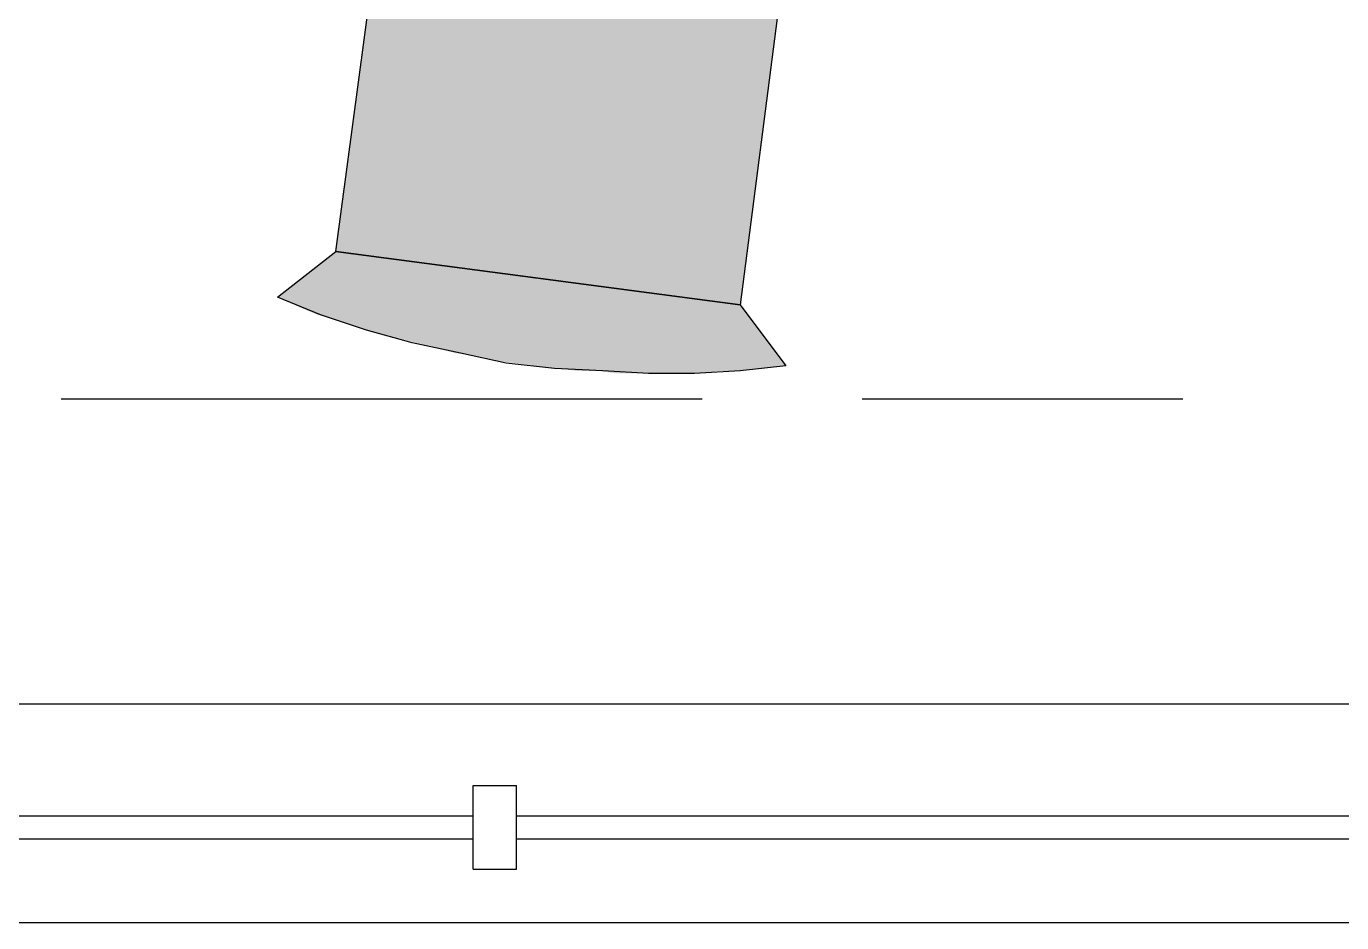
# Model space of a CAD drawing. Extents: x 0 to 810, y -8 to 614.
# Drawn here: x 433.7 to 495.8, y 124.8 to 167.1 of the extents above; entities that cross this region are included whole.
import ezdxf

# ---------------------------------------------------------------- set-up
doc = ezdxf.new("R2010")
doc.units = 0
doc.header["$MEASUREMENT"] = 0
doc.layers.add('Line', color=1, linetype='CONTINUOUS')
doc.layers.add('Poly', color=3, linetype='CONTINUOUS')

msp = doc.modelspace()

# ---------------------------------------------------------------- hatches: boundary and pattern name
at = {"layer": 'Poly', "true_color": 0xffffff}
for points in [[(467.4, 153.92), (448.32, 156.44), (451.44, 179.72)], [(467.4, 153.92), (451.44, 179.72), (470.4, 177.2)], [(445.56, 154.28), (448.32, 156.44), (446.64, 153.8)], [(447.48, 153.44), (446.64, 153.8), (448.32, 156.44)], [(447.48, 153.44), (448.32, 156.44), (448.44, 153.2)], [(456.84, 151.16), (455.88, 151.28), (448.32, 156.44)], [(454.92, 151.52), (453.96, 151.64), (448.32, 156.44)], [(455.88, 151.28), (454.92, 151.52), (448.32, 156.44)], [(451.2, 152.36), (448.32, 156.44), (452.16, 152.12)], [(452.16, 152.12), (448.32, 156.44), (453.12, 151.88)], [(453.12, 151.88), (448.32, 156.44), (453.96, 151.64)], [(449.4, 152.84), (448.32, 156.44), (450.24, 152.6)], [(450.24, 152.6), (448.32, 156.44), (451.2, 152.36)], [(448.44, 153.2), (448.32, 156.44), (449.4, 152.84)], [(448.32, 156.44), (467.4, 153.92), (456.84, 151.16)], [(456.84, 151.16), (467.4, 153.92), (457.8, 151.04)], [(458.76, 150.92), (457.8, 151.04), (467.4, 153.92)], [(459.72, 150.8), (458.76, 150.92), (467.4, 153.92)], [(460.68, 150.8), (459.72, 150.8), (467.4, 153.92)], [(461.64, 150.68), (460.68, 150.8), (467.4, 153.92)], [(461.64, 150.68), (467.4, 153.92), (462.6, 150.68)], [(463.56, 150.68), (462.6, 150.68), (467.4, 153.92)], [(464.52, 150.68), (463.56, 150.68), (467.4, 153.92)], [(465.48, 150.68), (464.52, 150.68), (467.4, 153.92)], [(466.44, 150.8), (465.48, 150.68), (467.4, 153.92)], [(467.4, 150.8), (466.44, 150.8), (467.4, 153.92)], [(468.36, 150.92), (467.4, 150.8), (467.4, 153.92)], [(469.32, 151.04), (468.36, 150.92), (467.4, 153.92)], [(469.56, 151.04), (469.32, 151.04), (467.4, 153.92)]]:
    msp.add_hatch(color=7, dxfattribs=at).paths.add_polyline_path(points, flags=0)

# ---------------------------------------------------------------- linework, layer by layer
at = {"layer": 'Line', "color": 178, "true_color": 0x000000}
for p, q in [((448.32, 156.44), (451.44, 179.72)), ((470.4, 177.2), (467.4, 153.92)), ((445.56, 154.28), (448.32, 156.44)), ((467.4, 153.92), (448.32, 156.44)), ((448.32, 156.44), (467.4, 153.92)), ((447.6, 153.44), (445.56, 154.28)), ((449.76, 152.72), (447.6, 153.44)), ((467.4, 153.92), (469.56, 151.04)), ((451.92, 152.12), (449.76, 152.72)), ((454.2, 151.64), (451.92, 152.12)), ((456.36, 151.16), (454.2, 151.64)), ((458.64, 150.92), (456.36, 151.16)), ((460.92, 150.8), (458.64, 150.92)), ((469.56, 151.04), (467.4, 150.8)), ((463.08, 150.68), (460.92, 150.8)), ((465.24, 150.68), (463.08, 150.68)), ((467.4, 150.8), (465.24, 150.68)), ((435.36, 149.48), (465.6, 149.48)), ((473.16, 149.48), (488.28, 149.48)), ((505.68, 135.08), (405.96, 135.08)), ((454.8, 131.24), (456.84, 131.24)), ((454.8, 127.28), (454.8, 131.24)), ((456.84, 127.28), (456.84, 131.24)), ((409.44, 129.8), (454.8, 129.8)), ((456.84, 129.8), (502.2, 129.8)), ((409.44, 128.72), (454.8, 128.72)), ((456.84, 128.72), (502.2, 128.72)), ((454.8, 127.28), (456.84, 127.28)), ((506.52, 124.76), (405.12, 124.76))]:
    msp.add_line(p, q, dxfattribs=at)

doc.saveas('drawing.dxf')
